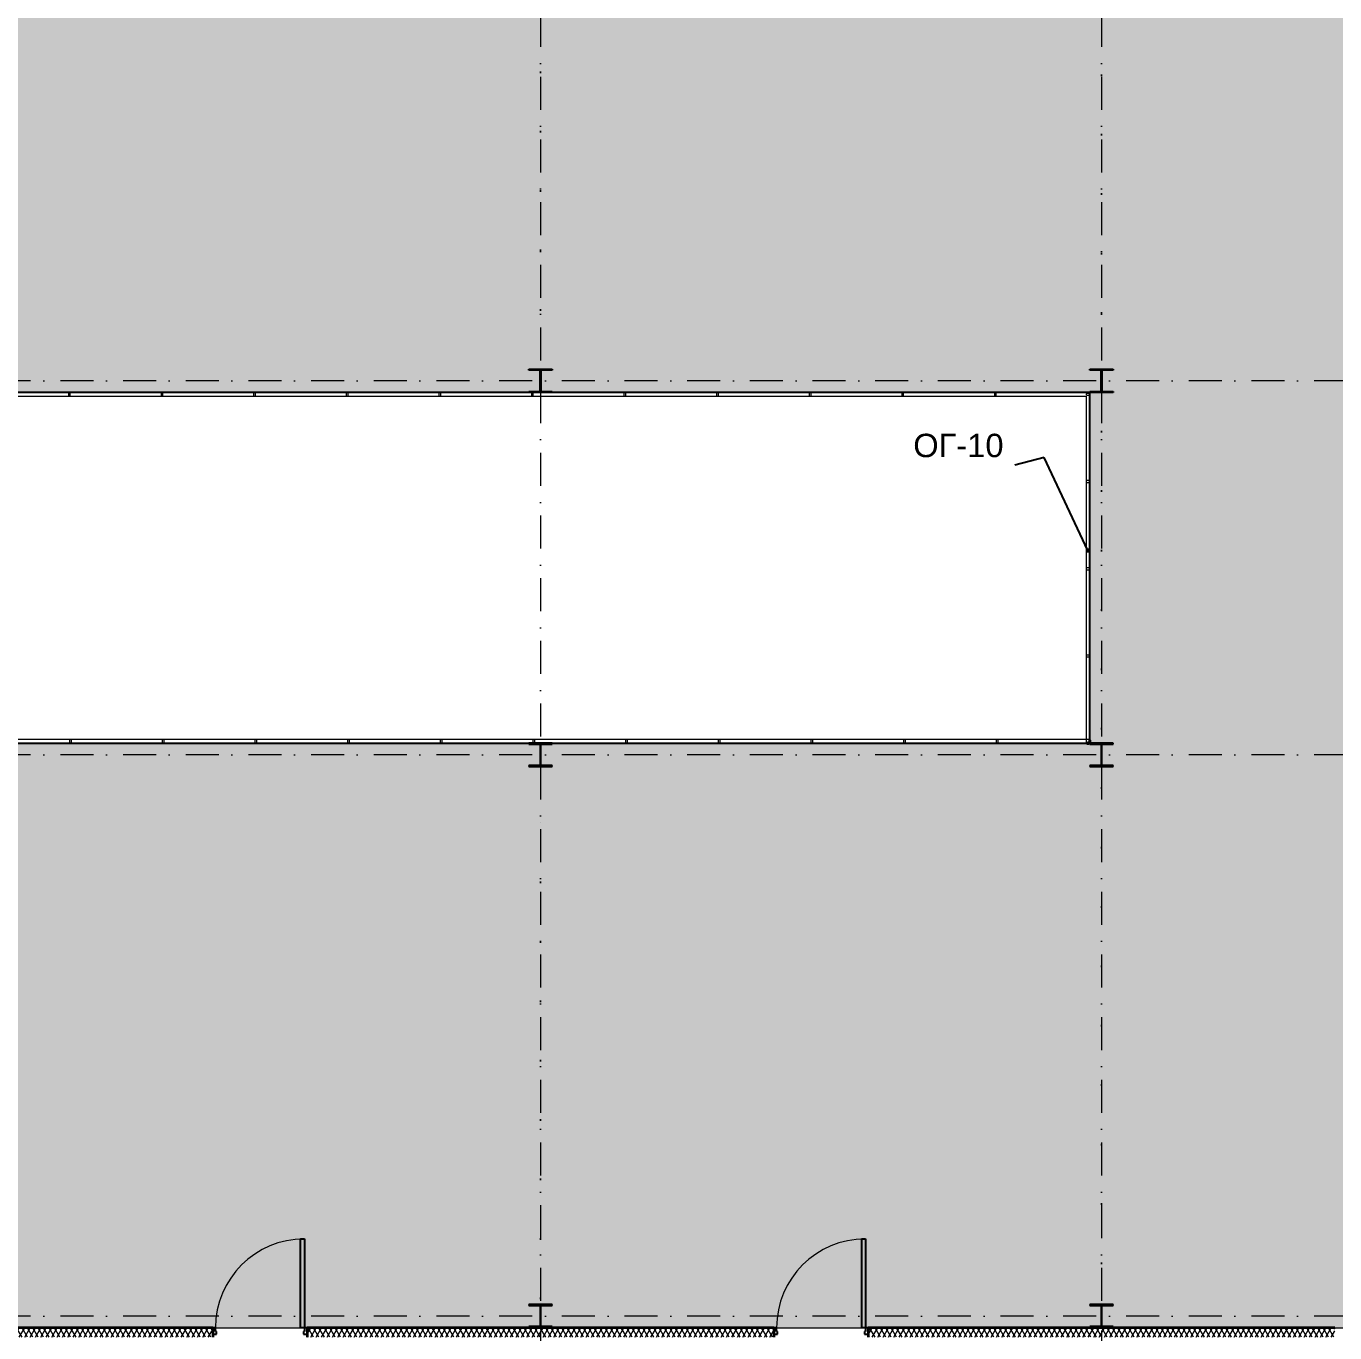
# Model space of a CAD drawing. Header units: millimetres. Extents: x -10605 to 103276, y -15987 to 52426.
# Drawn here: x 76500 to 90495, y 11821 to 25792 of the extents above; entities that cross this region are included whole.
import ezdxf
from ezdxf.enums import TextEntityAlignment as Align

# ---------------------------------------------------------------- set-up
doc = ezdxf.new("R2010")
doc.units = ezdxf.units.MM
doc.header["$MEASUREMENT"] = 0
doc.linetypes.add('Dot & Dashed', pattern=[670.277762, 352.777767, -176.388884, 0, -141.111112])
doc.linetypes.add('Крупный пунктир', pattern=[634.99999, 0, -634.99999])
for name, color, linetype, lineweight in [('0_Ном._пера__200', 7, 'Continuous', 0), ('0_Ном._пера__98', 7, 'Continuous', 25), ('Двери Archicad_Ном._пера__3', 7, 'Continuous', 0), ('Двери Archicad_Ном._пера__97', 7, 'Continuous', 35), ('Двери Archicad_Ном._пера__98', 7, 'Continuous', 25), ('Лестницы_Ном._пера__100', 7, 'Continuous', 9), ('Лестницы_Ном._пера__91', 255, 'Continuous', 0), ('Металлический каркас здания_Ном._пера__98', 7, 'Continuous', 25), ('Оси_Ном._пера__200', 7, 'Continuous', 0), ('Отделочный_маркеры отделки_Ном._пера__200', 7, 'Continuous', 0), ('Паспорта Зон Archicad_Ном._пера__100', 7, 'Continuous', 9), ('Стены _Ном._пера__97', 7, 'Continuous', 35)]:
    doc.layers.add(name, color=color, linetype=linetype, lineweight=lineweight)
doc.layers.add('0_Ном._пера__92', color=7, linetype='Continuous', lineweight=20, true_color=0xc2e9e9e9)
doc.layers.add('Зоны_Ном._пера__2', color=7, linetype='Continuous', lineweight=0, true_color=0xc2747474)
for name, color, linetype in [('Двери Archicad', 7, 'Continuous'), ('Зоны', 7, 'Continuous'), ('Лестницы', 7, 'Continuous'), ('Металлический каркас здания', 7, 'Continuous'), ('Оси', 7, 'Continuous'), ('Стены', 7, 'Continuous')]:
    doc.layers.add(name, color=color, linetype=linetype)
doc.styles.add('РЎР“Р•РќР•Р\xa0РР\xa0_РЎРўРР›Р¬_1', font='arial.ttf')
doc.dimstyles.new('СГЕНЕРИР_СТИЛЬ__1', dxfattribs={"dimtxt": 0.18, "dimasz": 91.2, "dimexe": 0.18, "dimexo": 0.0625, "dimgap": 0.09, "dimtad": 0, "dimtih": 1, "dimtoh": 1, "dimdec": 4, "dimzin": 0, "dimdsep": 46, "dimcen": 0.09, "dimadec": 0, "dimazin": 0, "dimtfac": 1, "dimtdec": 4, "dimtmove": 0, "dimatfit": 3, "dimldrblk": 'ARROWHEAD_11', "dimfxl": 1, "dimtolj": 1, "dimtzin": 0, "dimarcsym": 0})
pattern_1 = [(60, (0, 0), (-43.30127, 25), []), (120, (0, 0), (43.30127, 25), [])]

# ---------------------------------------------------------------- blocks, each defined once
blk = doc.blocks.new('Перекрытие_1', base_point=(98125, 40125))
at = {"layer": '0_Ном._пера__200', "color": 7, "linetype": 'Continuous', "lineweight": 0, "flags": 128}
blk.add_lwpolyline([(58125, 18125), (87875, 18125), (87875, 21875), (58125, 21875)], close=True, dxfattribs=at)
blk = doc.blocks.new('Конструктор Кровли 27')
at = {"layer": '0_Ном._пера__92', "color": 254, "linetype": 'Continuous', "lineweight": 20, "true_color": 0xe9e9e9, "flags": 128}
blk.add_lwpolyline([(18125, 87875), (21875, 87875), (21875, 58125), (18125, 58125)], close=True, dxfattribs=at)
blk = doc.blocks.new('Холл_37_39', base_point=(73310, 16745))
at = {"layer": 'Зоны_Ном._пера__2', "linetype": 'Continuous', "lineweight": 0, "true_color": 0x1d1d1d}
h = blk.add_hatch(color=250, dxfattribs=at)
h.paths.add_polyline_path([(93775, 11875), (93775, 28125), (51875, 28125), (51875, 11875)])
h.paths.add_polyline_path([(58125, 18125), (58125, 21875), (87875, 21875), (87875, 18125)], flags=0)
at = {"layer": 'Паспорта Зон Archicad_Ном._пера__100', "color": 7, "lineweight": 9, "style": 'РЎР“Р•РќР•Р\xa0РР\xa0_РЎРўРР›Р¬_1'}
for tag, p in [('ROOM_NUMBER', (73310, 15496)), ('ROOM_AREA', (92885, 12402))]:
    blk.add_attdef(tag, text='', height=300, dxfattribs=at).set_placement(p, align=Align.MIDDLE_CENTER)
blk = doc.blocks.new('Однопольная Дверь 27')
at = {"layer": 'Двери Archicad_Ном._пера__3', "color": 7, "linetype": 'Continuous', "lineweight": 0}
blk.add_arc((475, 0), 950, 90, 180, dxfattribs=at)
at = {"layer": 'Двери Archicad_Ном._пера__97', "color": 7, "linetype": 'Continuous', "lineweight": 35}
for p, q in [((-505, 0), (-505, -70)), ((-505, 0), (-505, -70)), ((505, 0), (505, -70)), ((505, 0), (505, -70)), ((-505, -70), (-505, -100)), ((505, -70), (505, -100))]:
    blk.add_line(p, q, dxfattribs=at)
at = {"layer": 'Двери Archicad_Ном._пера__98', "color": 7, "linetype": 'Continuous', "lineweight": 25}
for p, q in [((435, 0), (435, 950)), ((435, 950), (475, 950)), ((475, 950), (475, 0)), ((-475, 0), (-505, 0)), ((-505, 0), (-505, -70)), ((-475, -40), (-475, 0)), ((475, 0), (435, 0)), ((505, 0), (475, 0)), ((475, 0), (475, -40)), ((505, -70), (505, 0)), ((-505, -70), (-465, -70)), ((-465, -40), (-475, -40)), ((-465, -70), (-465, -40)), ((475, -40), (465, -40)), ((465, -40), (465, -70)), ((465, -70), (505, -70))]:
    blk.add_line(p, q, dxfattribs=at)
blk = doc.blocks.new('Стена_84', base_point=(51775, 11775))
at = {"layer": 'Стены', "linetype": 'Continuous', "lineweight": 0, "true_color": 0x000000}
h = blk.add_hatch(dxfattribs=at)
h.set_pattern_fill('Batt_Insulation__3_', color=18, style=0, pattern_type=2)
h.set_pattern_definition(pattern_1)
h.paths.add_polyline_path([(73505, 11875), (73505, 11775), (78495, 11775), (78495, 11875)])
h = blk.add_hatch(dxfattribs=at)
h.set_pattern_fill('Batt_Insulation__3_', color=18, style=0, pattern_type=2)
h.set_pattern_definition(pattern_1)
h.paths.add_polyline_path([(79505, 11875), (79505, 11775), (84495, 11775), (84495, 11875)])
h = blk.add_hatch(dxfattribs=at)
h.set_pattern_fill('Batt_Insulation__3_', color=18, style=0, pattern_type=2)
h.set_pattern_definition(pattern_1)
h.paths.add_polyline_path([(85505, 11875), (85505, 11775), (90495, 11775), (90495, 11875)])
at = {"layer": 'Стены _Ном._пера__97', "color": 7, "linetype": 'Continuous', "lineweight": 35}
for p, q in [((78495, 11875), (78495, 11805)), ((79505, 11875), (79505, 11805)), ((84495, 11875), (84495, 11805)), ((85505, 11875), (85505, 11805))]:
    blk.add_line(p, q, dxfattribs=at)
at = {"layer": 'Стены _Ном._пера__97', "color": 7, "linetype": 'Continuous', "lineweight": 35, "flags": 128}
for points in [[(78495, 11875), (73505, 11875)], [(84495, 11875), (79505, 11875)], [(90495, 11875), (85505, 11875)]]:
    blk.add_lwpolyline(points, dxfattribs=at)
at = {"layer": 'Двери Archicad', "color": 7, "linetype": 'Continuous', "lineweight": 50, "zscale": 1000}
for p in [(79000, 11875), (85000, 11875)]:
    blk.add_blockref('Однопольная Дверь 27', p, dxfattribs=at)
blk = doc.blocks.new('Ограждение_1')
at = {"layer": 'Лестницы_Ном._пера__100', "color": 7, "linetype": 'Continuous', "lineweight": 9}
for p, q in [((87875, 21875), (58125, 21875)), ((87875, 21875), (58125, 21875)), ((87875, 21875), (58125, 21875)), ((87875, 21875), (58125, 21875)), ((87875, 21875), (58125, 21875)), ((58165, 21835), (87835, 21835)), ((58165, 21835), (87835, 21835)), ((58165, 21835), (87835, 21835)), ((58165, 21835), (87835, 21835)), ((58165, 21835), (87835, 21835)), ((87835, 21835), (87835, 18125)), ((87835, 21835), (87835, 18125)), ((87835, 21835), (87835, 18125)), ((87835, 21835), (87835, 18125)), ((87835, 21835), (87835, 18125)), ((87875, 18125), (87875, 21875)), ((87875, 18125), (87875, 21875)), ((87875, 18125), (87875, 21875)), ((87875, 18125), (87875, 21875)), ((87875, 18125), (87875, 21875)), ((58125, 18125), (87875, 18125)), ((58125, 18125), (87875, 18125)), ((58125, 18125), (87875, 18125)), ((58125, 18125), (87875, 18125)), ((58125, 18125), (87875, 18125)), ((87875, 18165), (58165, 18165)), ((87875, 18165), (58165, 18165)), ((87875, 18165), (58165, 18165)), ((87875, 18165), (58165, 18165)), ((87875, 18165), (58165, 18165)), ((87835, 18125), (87875, 18125)), ((87835, 18125), (87875, 18125)), ((87835, 18125), (87875, 18125)), ((87835, 18125), (87875, 18125)), ((87835, 18125), (87875, 18125)), ((87875, 18125), (87875, 18165)), ((87875, 18125), (87875, 18165)), ((87875, 18125), (87875, 18165)), ((87875, 18125), (87875, 18165)), ((87875, 18125), (87875, 18165))]:
    blk.add_line(p, q, dxfattribs=at)
at = {"layer": 'Лестницы_Ном._пера__100', "color": 7, "linetype": 'Continuous', "lineweight": 9, "flags": 128}
for points in [[(76971, 21835), (76971, 21875), (76951, 21875), (76951, 21835)], [(77962, 21835), (77962, 21875), (77942, 21875), (77942, 21835)], [(78952, 21835), (78952, 21875), (78932, 21875), (78932, 21835)], [(79942, 21835), (79942, 21875), (79922, 21875), (79922, 21835)], [(80933, 21835), (80933, 21875), (80913, 21875), (80913, 21835)], [(81923, 21835), (81923, 21875), (81903, 21875), (81903, 21835)], [(82913, 21835), (82913, 21875), (82893, 21875), (82893, 21835)], [(83904, 21835), (83904, 21875), (83884, 21875), (83884, 21835)], [(84894, 21835), (84894, 21875), (84874, 21875), (84874, 21835)], [(85884, 21835), (85884, 21875), (85864, 21875), (85864, 21835)], [(86875, 21835), (86875, 21875), (86855, 21875), (86855, 21835)], [(87835, 20913), (87875, 20913), (87875, 20933), (87835, 20933)], [(87835, 19980), (87875, 19980), (87875, 20000), (87835, 20000)], [(87835, 19048), (87875, 19048), (87875, 19068), (87835, 19068)], [(76964, 18165), (76964, 18125), (76984, 18125), (76984, 18165)], [(77955, 18165), (77955, 18125), (77975, 18125), (77975, 18165)], [(78946, 18165), (78946, 18125), (78966, 18125), (78966, 18165)], [(79937, 18165), (79937, 18125), (79957, 18125), (79957, 18165)], [(80928, 18165), (80928, 18125), (80948, 18125), (80948, 18165)], [(81919, 18165), (81919, 18125), (81939, 18125), (81939, 18165)], [(82910, 18165), (82910, 18125), (82930, 18125), (82930, 18165)], [(83901, 18165), (83901, 18125), (83921, 18125), (83921, 18165)], [(84892, 18165), (84892, 18125), (84912, 18125), (84912, 18165)], [(85883, 18165), (85883, 18125), (85903, 18125), (85903, 18165)], [(86874, 18165), (86874, 18125), (86894, 18125), (86894, 18165)]]:
    blk.add_lwpolyline(points, close=True, dxfattribs=at)
at = {"layer": 'Лестницы_Ном._пера__91', "color": 255, "linetype": 'Continuous', "lineweight": 0, "flags": 128}
for points in [[(87875, 21855), (87875, 21857), (87874, 21858), (87872, 21860), (87870, 21861), (87868, 21863), (87865, 21864), (87862, 21864), (87858, 21865), (87855, 21865), (87852, 21865), (87848, 21864), (87845, 21864), (87842, 21863), (87840, 21861), (87838, 21860), (87836, 21858), (87835, 21857), (87835, 21855), (87835, 21853), (87836, 21852), (87838, 21850), (87840, 21849), (87842, 21847), (87845, 21846), (87848, 21846), (87852, 21845), (87855, 21845), (87858, 21845), (87862, 21846), (87865, 21846), (87868, 21847), (87870, 21849), (87872, 21850), (87874, 21852), (87875, 21853)], [(87875, 18125), (87875, 18127), (87874, 18128), (87872, 18130), (87870, 18131), (87868, 18133), (87865, 18134), (87862, 18134), (87858, 18135), (87855, 18135), (87852, 18135), (87848, 18134), (87845, 18134), (87842, 18133), (87840, 18131), (87838, 18130), (87836, 18128), (87835, 18127), (87835, 18125), (87835, 18123), (87836, 18122), (87838, 18120), (87840, 18119), (87842, 18117), (87845, 18116), (87848, 18116), (87852, 18115), (87855, 18115), (87858, 18115), (87862, 18116), (87865, 18116), (87868, 18117), (87870, 18119), (87872, 18120), (87874, 18122), (87875, 18123)], [(87875, 18125), (87877, 18125), (87878, 18126), (87880, 18128), (87881, 18130), (87883, 18132), (87884, 18135), (87884, 18138), (87885, 18142), (87885, 18145), (87885, 18149), (87884, 18152), (87884, 18155), (87883, 18158), (87881, 18160), (87880, 18162), (87878, 18164), (87877, 18165), (87875, 18165), (87873, 18165), (87872, 18164), (87870, 18162), (87869, 18160), (87867, 18158), (87866, 18155), (87866, 18152), (87865, 18149), (87865, 18145), (87865, 18142), (87866, 18138), (87866, 18135), (87867, 18132), (87869, 18130), (87870, 18128), (87872, 18126), (87873, 18125)]]:
    blk.add_lwpolyline(points, close=True, dxfattribs=at)
blk = doc.blocks.new('Колонна Универсальная 27')
at = {"layer": 'Металлический каркас здания_Ном._пера__98', "linetype": 'Continuous', "lineweight": 0, "true_color": 0xffffff}
h = blk.add_hatch(dxfattribs=at)
h.set_pattern_fill('Barabбs_tйglakц_бllу', style=0, pattern_type=2)
h.set_pattern_definition([(90, (0, 0), (-60, 0), [])])
h.paths.add_polyline_path([(-125, -125), (125, -125), (125, -113), (4, -113), (4, 113), (125, 113), (125, 125), (-125, 125), (-125, 113), (-4, 113), (-4, -113), (-125, -113)])
at = {"layer": 'Металлический каркас здания_Ном._пера__98', "color": 7, "linetype": 'Continuous', "lineweight": 25}
for p, q in [((125, 125), (-125, 125)), ((-125, 125), (-125, 113)), ((-125, 113), (-4, 113)), ((-4, 113), (-4, -113)), ((4, -113), (4, 113)), ((4, 113), (125, 113)), ((125, 113), (125, 125)), ((-4, -113), (-125, -113)), ((-125, -113), (-125, -125)), ((-125, -125), (125, -125)), ((125, -113), (4, -113)), ((125, -125), (125, -113))]:
    blk.add_line(p, q, dxfattribs=at)
blk = doc.blocks.new('Стандартный Маркер Сетки')
at = {"layer": 'Оси_Ном._пера__200', "color": 7, "linetype": 'Dot & Dashed', "lineweight": 0}
blk.add_line((0, 0), (107805, 0), dxfattribs=at)
at = {"layer": 'Оси_Ном._пера__200', "color": 7, "lineweight": 0, "style": 'РЎР“Р•РќР•Р\xa0РР\xa0_РЎРўРР›Р¬_1'}
blk.add_attdef('AC_MarkerText_1', text='', height=300, dxfattribs=at).set_placement((108205, 150), align=Align.TOP_CENTER)
blk = doc.blocks.new('Двутавp К 26020-83 27_4')
at = {"layer": 'Металлический каркас здания_Ном._пера__98', "color": 7, "linetype": 'Крупный пунктир', "lineweight": 25}
blk.add_line((0, 0), (39750, 0), dxfattribs=at)
blk = doc.blocks.new('Двутавp К 26020-83 27_2')
at = {"layer": 'Металлический каркас здания_Ном._пера__98', "color": 7, "linetype": 'Крупный пунктир', "lineweight": 25}
blk.add_line((0, 0), (17750, 0), dxfattribs=at)
blk = doc.blocks.new('ARROWHEAD_11')
at = {"color": 0, "linetype": 'Continuous', "lineweight": 0}
blk.add_line((0, 0), (-1, 0), dxfattribs=at)
at = {"color": 0, "linetype": 'Continuous', "lineweight": 0, "const_width": 0.25, "flags": 128}
blk.add_lwpolyline([(-0.125, 0, 1), (0.125, 0, 1)], format="xyb", close=True, dxfattribs=at)
blk = doc.blocks.new('Крыша_1', base_point=(0, 0))
at = {"layer": '0_Ном._пера__98', "color": 7, "linetype": 'Continuous', "lineweight": 25, "flags": 128}
for points in [[(87875, 21875), (58125, 21875)], [(87875, 18125), (87875, 21875)], [(58125, 18125), (87875, 18125)]]:
    blk.add_lwpolyline(points, dxfattribs=at)
blk = doc.blocks.new('Стандартный Маркер Сетки_4')
at = {"layer": 'Оси_Ном._пера__200', "color": 7, "linetype": 'Dot & Dashed', "lineweight": 0}
blk.add_line((0, 0), (55187, 0), dxfattribs=at)
at = {"layer": 'Оси_Ном._пера__200', "color": 7, "lineweight": 0, "style": 'РЎР“Р•РќР•Р\xa0РР\xa0_РЎРўРР›Р¬_1'}
blk.add_attdef('AC_MarkerText_1', text='', height=300, rotation=90, dxfattribs=at).set_placement((55368, -69), align=Align.TOP_CENTER)

msp = doc.modelspace()

# ---------------------------------------------------------------- linework, layer by layer
at = {"layer": 'Зоны_Ном._пера__2', "color": 8, "linetype": 'Continuous', "lineweight": 0, "true_color": 0x747474, "flags": 128}
for points in [[(93775.00014, 11875), (93775.00014, 28125.00005), (51875.00014, 28125.00005), (51875.00014, 11875)], [(58125.00237, 18124.99993), (58125.00237, 21875.04437), (87875.00014, 21875.04437), (87875.00014, 18124.99993)]]:
    msp.add_lwpolyline(points, close=True, dxfattribs=at)

# ---------------------------------------------------------------- block references
at = {"color": 7, "linetype": 'Continuous', "lineweight": 0}
msp.add_blockref('Перекрытие_1', (98125.00021, 40125.00012), dxfattribs=at)
at = {"color": 8, "linetype": 'Continuous', "lineweight": 0, "true_color": 0x747474, "zscale": 1000, "rotation": 270}
msp.add_blockref('Конструктор Кровли 27', (0, 40000.00005), dxfattribs=at)
at = {"color": 7, "linetype": 'Continuous', "lineweight": 25}
msp.add_blockref('Крыша_1', (0, 0), dxfattribs=at)
at = {"layer": 'Зоны', "color": 7, "linetype": 'Continuous', "lineweight": 9}
msp.add_blockref('Холл_37_39', (73310.14758, 16744.91508), dxfattribs=at)
at = {"layer": 'Лестницы', "color": 7, "linetype": 'Continuous', "lineweight": 50}
msp.add_blockref('Ограждение_1', (0, 0), dxfattribs=at)
at = {"layer": 'Металлический каркас здания', "color": 7, "linetype": 'Continuous', "lineweight": 9, "zscale": 1000}
for name, p, rotation in [('Двутавp К 26020-83 27_2', (81999.99994, 22125.00005), 90), ('Двутавp К 26020-83 27_4', (88000.00006, 39875.00005), 270), ('Двутавp К 26020-83 27_2', (81999.99994, 125), 90)]:
    msp.add_blockref(name, p, dxfattribs=dict(at, rotation=rotation))
at = {"layer": 'Металлический каркас здания_Ном._пера__98', "color": 7, "linetype": 'Continuous', "lineweight": 25, "xscale": -1, "zscale": 1000}
for p in [(82000.71222, 22000.04444), (88000, 22000.00005)]:
    msp.add_blockref('Колонна Универсальная 27', p, dxfattribs=at)
at = {"layer": 'Металлический каркас здания_Ном._пера__98', "color": 7, "linetype": 'Continuous', "lineweight": 25, "zscale": 1000, "rotation": 180}
for p in [(82000.34778, 18000.03833), (88000, 18000), (82000, 12000), (88000, 12000)]:
    msp.add_blockref('Колонна Универсальная 27', p, dxfattribs=at)
at = {"layer": 'Оси', "color": 8, "linetype": 'Continuous', "lineweight": 0, "true_color": 0x747474, "zscale": 1000, "rotation": 270}
for p in [(81999.99994, 40000.00005), (88000, 40000.00005)]:
    msp.add_blockref('Стандартный Маркер Сетки_4', p, dxfattribs=at)
at = {"layer": 'Оси', "color": 8, "linetype": 'Continuous', "lineweight": 0, "true_color": 0x747474, "xscale": -1, "zscale": 1000}
for p in [(98000.00007, 22000.00005), (98000.00007, 18000), (98000.00007, 12000)]:
    msp.add_blockref('Стандартный Маркер Сетки', p, dxfattribs=at)
at = {"layer": 'Стены', "color": 7, "lineweight": 35}
msp.add_blockref('Стена_84', (51775, 11775), dxfattribs=at)

# ---------------------------------------------------------------- texts
at = {"layer": 'Отделочный_маркеры отделки_Ном._пера__200', "color": 7, "linetype": 'Continuous', "lineweight": 0, "insert": (86952.31993, 21180.10213), "char_height": 250, "attachment_point": 9, "style": 'РЎР“Р•РќР•Р\xa0РР\xa0_РЎРўРР›Р¬_1'}
msp.add_mtext('\\A1;{\\pqr;\\fArial|b0|i0|c204|p0;\\W1.000000;ОГ-\\fArial|b0|i0|c204|p0;\\W1.000000;10}', dxfattribs=at)

# ---------------------------------------------------------------- leaders
at = {"layer": 'Отделочный_маркеры отделки_Ном._пера__200', "color": 7, "linetype": 'Continuous', "lineweight": 0, "annotation_type": 0, "has_hookline": 1, "hookline_direction": 1, "text_width": 931.25}
msp.add_leader([(87855, 20185.19908), (87384.91891, 21180.10213), (87072.31993, 21098.57287)], dimstyle='СГЕНЕРИР_СТИЛЬ__1', dxfattribs=at)

doc.saveas('drawing.dxf')
